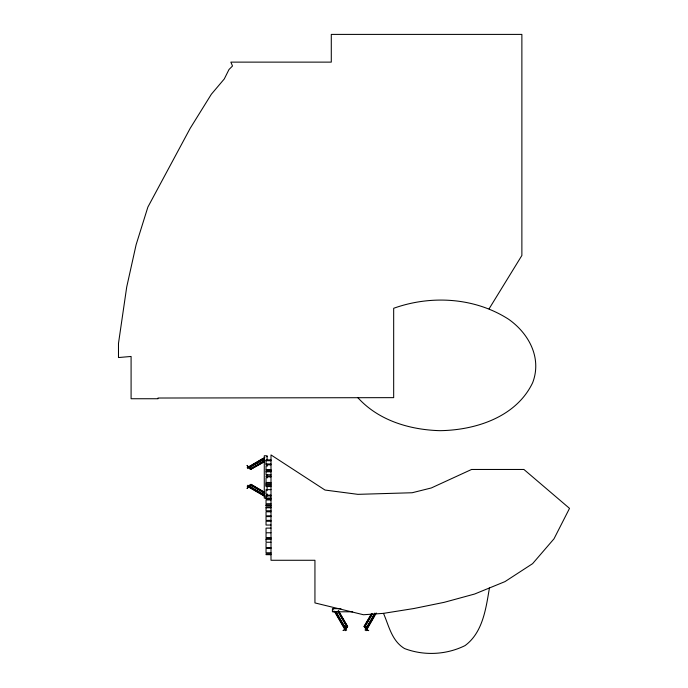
<?xml version="1.0" encoding="UTF-8"?>
<svg xmlns="http://www.w3.org/2000/svg" width="688" height="688" viewBox="0 0 688 688"><rect width="100%" height="100%" fill="white"/><g stroke="black" fill="none" stroke-linecap="round" stroke-linejoin="round"><path stroke-width="1.03" d="M247.078 465.578L247.611 465.724L247.164 465.38M247.087 488.282L247.646 488.282L247.095 488.213M342.985 630.518L343.518 630.303M368.123 630.44L368.725 630.604L368.114 630.432M489.426 587.973C485.977 608.321 482.907 632.418 465.071 645.585C446.357 654.856 424.04 655.965 404.535 648.552C391.661 640.777 389.021 626.011 383.483 613.361L363.462 614.745L314.941 602.92L314.941 560.273L271.003 560.273L271.003 454.931L325.003 490.045L357.863 494.345L412.164 492.746L431.324 487.955L471.572 469.465L523.912 469.465L569.518 508.372L554.003 538.807L532.607 563.653L504.992 581.609L474.608 594.036L444.233 602.318L413.858 608.527L383.483 613.361M367.822 630.268L366.756 629.64M247.448 488.127L248.213 486.82M249.262 486.124L250.105 484.653L264.785 493.124M249.503 486.261L250.355 484.799M250.922 484.369L264.51 492.479L264.226 492.969M250.724 485.006L264.588 493.176M251.017 485.341L251.301 484.851M250.484 486.829L251.335 485.358M262.885 495.291L263.444 494.311M364.038 626.544L371.503 613.619M371.769 613.773L364.072 626.562M372.165 614.023L364.408 627.465L366.025 628.411M372.268 614.169L364.795 626.802M374.865 613.103L365.087 630.036L366.171 630.664L376.353 613.025M366.609 628.024L374.848 613.765M367.151 628.342L374.358 615.855M489.091 308.817L521.874 255.48L521.874 34.4L331.289 34.4L331.289 62.126L230.858 62.126L232.51 66.014L228.984 69.54L224.279 78.948L211.354 94.23L190.189 128.321L147.877 207.079L136.121 244.696L126.712 287.008L118.482 343.432L118.482 357.545L131.09 356.453L131.09 398.739L157.999 398.739L157.999 398.025L393.674 397.647L393.674 308.284C431.152 294.851 474.909 297.483 508.724 319.327C528.986 333.646 542.049 358.095 532.667 382.674C516.275 417.074 475.623 430.181 439.933 430.671C409.773 429.828 378.383 420.531 357.691 397.483M247.396 466.197C248.428 465.931 246.158 465.32 248.437 466.911M343.639 630.311L344.92 629.572M264.837 457.443L247.233 467.616L247.792 468.588L264.476 458.956M249.331 466.731L262.885 458.578M249.606 467.221L263.444 459.55M264.588 460.685L250.724 468.855M264.785 460.736L250.114 469.207L249.262 467.745M264.252 461.863L250.81 469.293L264.51 461.39L264.226 460.9M336.312 612.174L337.937 611.236L347.311 627.465L345.686 628.411M338.014 611.374L346.924 626.802M335.546 613.335L336.621 612.716M338.118 611.856L338.659 611.537M344.912 627.06L346.528 626.123M346.554 626.467L347.096 626.157M345.376 627.869L340.99 620.894M347.646 626.562L338.341 611.004M345.531 628.144L347.156 627.207M343.768 630.251L343.819 630.131M266.531 456.6L267.099 456.6M271.003 459.876L266.041 459.876L266.041 464.821L271.003 464.821M266.041 460.728L271.003 460.728M266.041 463.97L271.003 463.97M266.041 469.99L271.003 469.99M271.003 470.05L266.041 470.05L266.041 466M271.003 470.996L266.041 470.996L266.041 474.763L271.003 474.763M266.041 471.77L271.003 471.77M271.003 476.062L266.041 476.062L266.041 476.887L271.003 476.887M271.003 482.469L266.041 482.469L266.041 486.545L271.003 486.545M266.041 483.363L271.003 483.363M266.041 484.55L271.003 484.55M266.041 485.668L271.003 485.668M271.003 489.641L266.041 489.641L266.041 494.018M271.003 495.128L266.041 495.128L266.041 498.895L271.003 498.895M266.041 495.953L271.003 495.953M271.003 498.078L264.278 498.112L264.278 455.748L267.099 455.748L267.099 459.988M271.003 499.944L266.041 499.944L266.041 503.745L271.003 503.702M266.041 504.88L271.003 504.88M266.041 505.697L271.003 505.697M271.003 507.004L266.041 507.004L266.041 510.771L271.003 510.771M266.041 507.778L271.003 507.804M271.003 511.795L266.041 511.795L266.041 515.854L271.003 515.785M271.003 516.602L266.041 516.602L266.041 520.403L271.003 520.352M271.003 521.263L266.041 521.263L266.041 525.064L271.003 525.021M271.003 528.109L266.041 528.109L266.041 532.787L271.003 532.77M271.003 537.569L266.041 537.569L266.041 533.535M271.003 538.48L266.041 538.48L266.041 542.247L271.003 542.247M266.041 539.306L271.003 539.306M271.003 547.605L266.041 547.605L266.041 543.253M271.003 548.413L266.041 548.413L266.041 552.774L271.003 552.774M271.003 553.866L266.041 553.866L266.041 554.683L271.003 554.683M340.938 608.674L332.416 608.674L332.416 611.795L352.66 611.795M247.689 487.852L247.439 487.663M368.243 630.423L367.882 630.199M250.948 484.326L264.218 492.066M264.476 494.904L247.792 485.272L247.233 486.253L264.837 496.418M250.527 487.173L263.306 494.56M250.243 487.663L262.111 494.517M365.182 626.123L366.807 627.06M364.623 626.157L365.165 626.467M366.343 627.869L367.418 628.497M364.563 627.207L366.179 628.144M338.616 610.841L347.612 626.579M335.907 611.477L346.623 630.036L345.548 630.664L334.291 611.176M336.355 612.87L339.958 619.114M335.813 613.18L344.568 628.342M344.877 629.511L344.963 629.64M250.484 467.04L251.335 468.502M251.017 468.528L251.301 469.01M249.185 466.481L249.753 467.462M249.503 467.599L250.355 469.07M333.353 608.674L333.353 609.301M333.353 611.176L333.353 611.795M267.099 464.228L267.099 466.344M267.099 469.44L267.099 471.641M267.099 474.789L267.099 478.005M267.099 486.468L267.099 490.699M267.099 493.881L267.099 496.194M266.041 477.988L266.041 482.039M266.041 504.811L266.041 505.783"/></g></svg>
